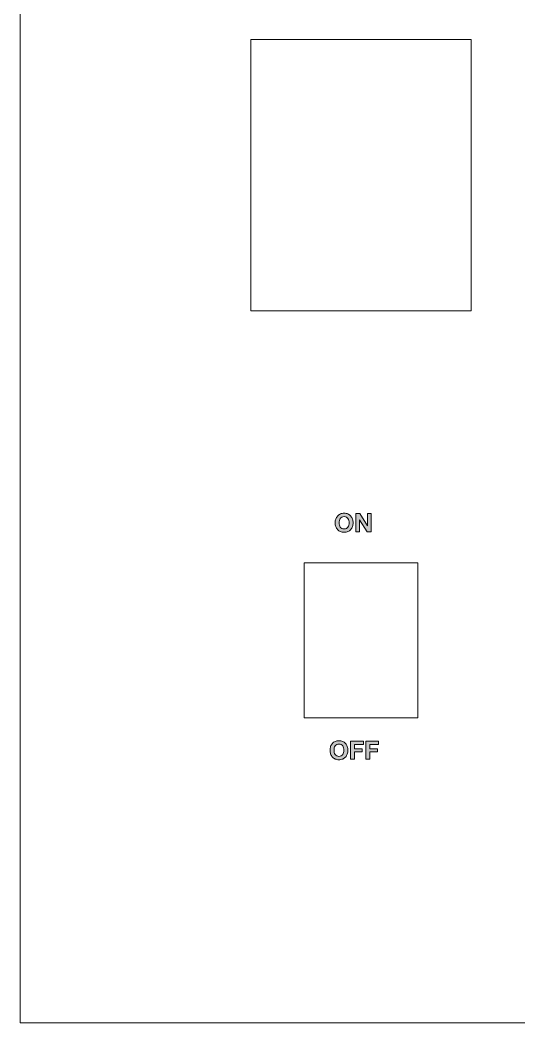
# Model space of a CAD drawing. Header units: millimetres. Extents: x -96603 to 124772, y -7961 to 11116.
# Drawn here: x 6969.9 to 7066.5, y 4432.6 to 4626.7 of the extents above; entities that cross this region are included whole.
import ezdxf

# ---------------------------------------------------------------- set-up
doc = ezdxf.new("R2010")
doc.units = ezdxf.units.MM
doc.layers.get('0').update_dxf_attribs({"lineweight": 15})
doc.layers.add('圖層 2', color=7, linetype='Continuous')

msp = doc.modelspace()

# ---------------------------------------------------------------- hatches: boundary and pattern name
h = msp.add_hatch(color=256)
edge = h.paths.add_edge_path()
edge.add_spline(control_points=[(7033.938, 4528.099), (7034.087, 4528.263), (7034.2, 4528.457), (7034.279, 4528.679), (7034.358, 4528.901), (7034.398, 4529.141), (7034.398, 4529.398), (7034.398, 4529.661), (7034.358, 4529.905), (7034.279, 4530.131)], knot_values=[6, 6, 6, 6, 7, 7, 7, 8, 8, 8, 9, 9, 9, 9], degree=3, periodic=0)
edge.add_spline(control_points=[(7034.279, 4530.131), (7034.2, 4530.356), (7034.087, 4530.553), (7033.938, 4530.721)], knot_values=[5, 5, 5, 5, 6, 6, 6, 6], degree=3, periodic=0)
edge.add_spline(control_points=[(7033.938, 4530.721), (7033.79, 4530.889), (7033.609, 4531.021), (7033.395, 4531.116)], knot_values=[4, 4, 4, 4, 5, 5, 5, 5], degree=3, periodic=0)
edge.add_spline(control_points=[(7033.395, 4531.116), (7033.181, 4531.212), (7032.938, 4531.259), (7032.664, 4531.259), (7032.394, 4531.259), (7032.151, 4531.212), (7031.936, 4531.116)], knot_values=[2, 2, 2, 2, 3, 3, 3, 4, 4, 4, 4], degree=3, periodic=0)
edge.add_spline(control_points=[(7031.936, 4531.116), (7031.72, 4531.021), (7031.538, 4530.889), (7031.39, 4530.721)], knot_values=[1, 1, 1, 1, 2, 2, 2, 2], degree=3, periodic=0)
edge.add_spline(control_points=[(7031.39, 4530.721), (7031.242, 4530.553), (7031.128, 4530.356), (7031.049, 4530.131)], knot_values=[0, 0, 0, 0, 1, 1, 1, 1], degree=3, periodic=0)
edge.add_spline(control_points=[(7031.049, 4530.131), (7030.97, 4529.905), (7030.931, 4529.661), (7030.931, 4529.398), (7030.931, 4529.141), (7030.97, 4528.901), (7031.049, 4528.679)], knot_values=[14, 14, 14, 14, 15, 15, 15, 16, 16, 16, 16], degree=3, periodic=0)
edge.add_spline(control_points=[(7031.049, 4528.679), (7031.128, 4528.457), (7031.242, 4528.263), (7031.39, 4528.099)], knot_values=[13, 13, 13, 13, 14, 14, 14, 14], degree=3, periodic=0)
edge.add_spline(control_points=[(7031.39, 4528.099), (7031.538, 4527.934), (7031.72, 4527.805), (7031.936, 4527.711)], knot_values=[12, 12, 12, 12, 13, 13, 13, 13], degree=3, periodic=0)
edge.add_spline(control_points=[(7031.936, 4527.711), (7032.151, 4527.617), (7032.394, 4527.57), (7032.664, 4527.57), (7032.938, 4527.57), (7033.181, 4527.617), (7033.395, 4527.711)], knot_values=[10, 10, 10, 10, 11, 11, 11, 12, 12, 12, 12], degree=3, periodic=0)
edge.add_spline(control_points=[(7033.395, 4527.711), (7033.609, 4527.805), (7033.79, 4527.934), (7033.938, 4528.099)], knot_values=[9, 9, 9, 9, 10, 10, 10, 10], degree=3, periodic=0)
edge = h.paths.add_edge_path(flags=16)
edge.add_spline(control_points=[(7033.571, 4528.965), (7033.536, 4528.825), (7033.481, 4528.699), (7033.405, 4528.588)], knot_values=[5, 5, 5, 5, 6, 6, 6, 6], degree=3, periodic=0)
edge.add_spline(control_points=[(7033.405, 4528.588), (7033.329, 4528.476), (7033.231, 4528.386), (7033.109, 4528.318)], knot_values=[4, 4, 4, 4, 5, 5, 5, 5], degree=3, periodic=0)
edge.add_spline(control_points=[(7033.109, 4528.318), (7032.987, 4528.251), (7032.839, 4528.217), (7032.664, 4528.217), (7032.49, 4528.217), (7032.342, 4528.251), (7032.22, 4528.318)], knot_values=[2, 2, 2, 2, 3, 3, 3, 4, 4, 4, 4], degree=3, periodic=0)
edge.add_spline(control_points=[(7032.22, 4528.318), (7032.098, 4528.386), (7031.999, 4528.476), (7031.923, 4528.588)], knot_values=[1, 1, 1, 1, 2, 2, 2, 2], degree=3, periodic=0)
edge.add_spline(control_points=[(7031.923, 4528.588), (7031.848, 4528.699), (7031.793, 4528.825), (7031.758, 4528.965)], knot_values=[0, 0, 0, 0, 1, 1, 1, 1], degree=3, periodic=0)
edge.add_spline(control_points=[(7031.758, 4528.965), (7031.723, 4529.105), (7031.706, 4529.249), (7031.706, 4529.398), (7031.706, 4529.552), (7031.723, 4529.702), (7031.758, 4529.847), (7031.793, 4529.992), (7031.848, 4530.121), (7031.923, 4530.235)], knot_values=[13, 13, 13, 13, 14, 14, 14, 15, 15, 15, 16, 16, 16, 16], degree=3, periodic=0)
edge.add_spline(control_points=[(7031.923, 4530.235), (7031.999, 4530.348), (7032.098, 4530.439), (7032.22, 4530.506)], knot_values=[12, 12, 12, 12, 13, 13, 13, 13], degree=3, periodic=0)
edge.add_spline(control_points=[(7032.22, 4530.506), (7032.342, 4530.574), (7032.49, 4530.608), (7032.664, 4530.608), (7032.839, 4530.608), (7032.987, 4530.574), (7033.109, 4530.506)], knot_values=[10, 10, 10, 10, 11, 11, 11, 12, 12, 12, 12], degree=3, periodic=0)
edge.add_spline(control_points=[(7033.109, 4530.506), (7033.231, 4530.439), (7033.329, 4530.348), (7033.405, 4530.235)], knot_values=[9, 9, 9, 9, 10, 10, 10, 10], degree=3, periodic=0)
edge.add_spline(control_points=[(7033.405, 4530.235), (7033.481, 4530.121), (7033.536, 4529.992), (7033.571, 4529.847)], knot_values=[8, 8, 8, 8, 9, 9, 9, 9], degree=3, periodic=0)
edge.add_spline(control_points=[(7033.571, 4529.847), (7033.605, 4529.702), (7033.622, 4529.552), (7033.622, 4529.398), (7033.622, 4529.249), (7033.605, 4529.105), (7033.571, 4528.965)], knot_values=[6, 6, 6, 6, 7, 7, 7, 8, 8, 8, 8], degree=3, periodic=0)
h.paths.add_polyline_path([(7037.904, 4527.649), (7037.904, 4531.176), (7037.178, 4531.176), (7037.178, 4528.794), (7035.697, 4531.176), (7034.926, 4531.176), (7034.926, 4527.649), (7035.652, 4527.649), (7035.652, 4530.026), (7037.129, 4527.649)])
h = msp.add_hatch(color=256)
edge = h.paths.add_edge_path()
edge.add_spline(control_points=[(7032.395, 4483.711), (7032.609, 4483.805), (7032.79, 4483.934), (7032.938, 4484.099)], knot_values=[9, 9, 9, 9, 10, 10, 10, 10], degree=3, periodic=0)
edge.add_spline(control_points=[(7032.938, 4484.099), (7033.087, 4484.263), (7033.2, 4484.457), (7033.279, 4484.679), (7033.358, 4484.901), (7033.398, 4485.141), (7033.398, 4485.398), (7033.398, 4485.661), (7033.358, 4485.905), (7033.279, 4486.131)], knot_values=[6, 6, 6, 6, 7, 7, 7, 8, 8, 8, 9, 9, 9, 9], degree=3, periodic=0)
edge.add_spline(control_points=[(7033.279, 4486.131), (7033.2, 4486.356), (7033.087, 4486.553), (7032.938, 4486.721)], knot_values=[5, 5, 5, 5, 6, 6, 6, 6], degree=3, periodic=0)
edge.add_spline(control_points=[(7032.938, 4486.721), (7032.79, 4486.889), (7032.609, 4487.021), (7032.395, 4487.116)], knot_values=[4, 4, 4, 4, 5, 5, 5, 5], degree=3, periodic=0)
edge.add_spline(control_points=[(7032.395, 4487.116), (7032.181, 4487.212), (7031.938, 4487.259), (7031.664, 4487.259), (7031.394, 4487.259), (7031.151, 4487.212), (7030.936, 4487.116)], knot_values=[2, 2, 2, 2, 3, 3, 3, 4, 4, 4, 4], degree=3, periodic=0)
edge.add_spline(control_points=[(7030.936, 4487.116), (7030.72, 4487.021), (7030.538, 4486.889), (7030.39, 4486.721)], knot_values=[1, 1, 1, 1, 2, 2, 2, 2], degree=3, periodic=0)
edge.add_spline(control_points=[(7030.39, 4486.721), (7030.242, 4486.553), (7030.128, 4486.356), (7030.049, 4486.131)], knot_values=[0, 0, 0, 0, 1, 1, 1, 1], degree=3, periodic=0)
edge.add_spline(control_points=[(7030.049, 4486.131), (7029.97, 4485.905), (7029.931, 4485.661), (7029.931, 4485.398), (7029.931, 4485.141), (7029.97, 4484.901), (7030.049, 4484.679)], knot_values=[14, 14, 14, 14, 15, 15, 15, 16, 16, 16, 16], degree=3, periodic=0)
edge.add_spline(control_points=[(7030.049, 4484.679), (7030.128, 4484.457), (7030.242, 4484.263), (7030.39, 4484.099)], knot_values=[13, 13, 13, 13, 14, 14, 14, 14], degree=3, periodic=0)
edge.add_spline(control_points=[(7030.39, 4484.099), (7030.538, 4483.934), (7030.72, 4483.805), (7030.936, 4483.711)], knot_values=[12, 12, 12, 12, 13, 13, 13, 13], degree=3, periodic=0)
edge.add_spline(control_points=[(7030.936, 4483.711), (7031.151, 4483.617), (7031.394, 4483.57), (7031.664, 4483.57), (7031.938, 4483.57), (7032.181, 4483.617), (7032.395, 4483.711)], knot_values=[10, 10, 10, 10, 11, 11, 11, 12, 12, 12, 12], degree=3, periodic=0)
edge = h.paths.add_edge_path(flags=16)
edge.add_spline(control_points=[(7032.405, 4484.588), (7032.329, 4484.476), (7032.231, 4484.386), (7032.109, 4484.318)], knot_values=[4, 4, 4, 4, 5, 5, 5, 5], degree=3, periodic=0)
edge.add_spline(control_points=[(7032.109, 4484.318), (7031.987, 4484.251), (7031.839, 4484.217), (7031.664, 4484.217), (7031.49, 4484.217), (7031.342, 4484.251), (7031.22, 4484.318)], knot_values=[2, 2, 2, 2, 3, 3, 3, 4, 4, 4, 4], degree=3, periodic=0)
edge.add_spline(control_points=[(7031.22, 4484.318), (7031.098, 4484.386), (7030.999, 4484.476), (7030.923, 4484.588)], knot_values=[1, 1, 1, 1, 2, 2, 2, 2], degree=3, periodic=0)
edge.add_spline(control_points=[(7030.923, 4484.588), (7030.848, 4484.699), (7030.793, 4484.825), (7030.758, 4484.965)], knot_values=[0, 0, 0, 0, 1, 1, 1, 1], degree=3, periodic=0)
edge.add_spline(control_points=[(7030.758, 4484.965), (7030.723, 4485.105), (7030.706, 4485.249), (7030.706, 4485.398), (7030.706, 4485.552), (7030.723, 4485.702), (7030.758, 4485.847), (7030.793, 4485.992), (7030.848, 4486.121), (7030.923, 4486.235)], knot_values=[13, 13, 13, 13, 14, 14, 14, 15, 15, 15, 16, 16, 16, 16], degree=3, periodic=0)
edge.add_spline(control_points=[(7030.923, 4486.235), (7030.999, 4486.348), (7031.098, 4486.439), (7031.22, 4486.506)], knot_values=[12, 12, 12, 12, 13, 13, 13, 13], degree=3, periodic=0)
edge.add_spline(control_points=[(7031.22, 4486.506), (7031.342, 4486.574), (7031.49, 4486.608), (7031.664, 4486.608), (7031.839, 4486.608), (7031.987, 4486.574), (7032.109, 4486.506)], knot_values=[10, 10, 10, 10, 11, 11, 11, 12, 12, 12, 12], degree=3, periodic=0)
edge.add_spline(control_points=[(7032.109, 4486.506), (7032.231, 4486.439), (7032.329, 4486.348), (7032.405, 4486.235)], knot_values=[9, 9, 9, 9, 10, 10, 10, 10], degree=3, periodic=0)
edge.add_spline(control_points=[(7032.405, 4486.235), (7032.481, 4486.121), (7032.536, 4485.992), (7032.571, 4485.847)], knot_values=[8, 8, 8, 8, 9, 9, 9, 9], degree=3, periodic=0)
edge.add_spline(control_points=[(7032.571, 4485.847), (7032.605, 4485.702), (7032.622, 4485.552), (7032.622, 4485.398), (7032.622, 4485.249), (7032.605, 4485.105), (7032.571, 4484.965)], knot_values=[6, 6, 6, 6, 7, 7, 7, 8, 8, 8, 8], degree=3, periodic=0)
edge.add_spline(control_points=[(7032.571, 4484.965), (7032.536, 4484.825), (7032.481, 4484.699), (7032.405, 4484.588)], knot_values=[5, 5, 5, 5, 6, 6, 6, 6], degree=3, periodic=0)
h.paths.add_polyline_path([(7034.702, 4483.649), (7034.702, 4485.106), (7036.178, 4485.106), (7036.178, 4485.709), (7034.702, 4485.709), (7034.702, 4486.524), (7036.406, 4486.524), (7036.406, 4487.176), (7033.926, 4487.176), (7033.926, 4483.649)])
h.paths.add_polyline_path([(7037.63, 4483.649), (7037.63, 4485.106), (7039.107, 4485.106), (7039.107, 4485.709), (7037.63, 4485.709), (7037.63, 4486.524), (7039.334, 4486.524), (7039.334, 4487.176), (7036.855, 4487.176), (7036.855, 4483.649)])

# ---------------------------------------------------------------- linework, layer by layer
for p, q in [((6969.931, 5182.649), (6969.931, 4432.649)), ((7014.581, 4570.399), (7014.581, 4622.899)), ((7014.581, 4622.899), (7057.281, 4622.899)), ((7057.281, 4622.899), (7057.281, 4570.399)), ((7014.581, 4570.399), (7057.281, 4570.399)), ((6969.931, 4432.649), (7189.931, 4432.649))]:
    msp.add_line(p, q)
msp.add_lwpolyline([(7024.931, 4491.649), (7046.931, 4491.649), (7046.931, 4521.649), (7024.931, 4521.649)], close=True)
at = {"layer": '圖層 2', "lineweight": 0}
for p, q in [((7034.926, 4531.176), (7035.697, 4531.176)), ((7034.926, 4527.649), (7034.926, 4531.176)), ((7035.697, 4531.176), (7037.168, 4528.81)), ((7037.178, 4531.176), (7037.904, 4531.176)), ((7037.178, 4528.81), (7037.178, 4531.176)), ((7037.904, 4531.176), (7037.904, 4527.649)), ((7035.652, 4530.01), (7035.652, 4527.649)), ((7035.662, 4530.01), (7035.652, 4530.01)), ((7037.129, 4527.649), (7035.662, 4530.01)), ((7037.168, 4528.81), (7037.178, 4528.81)), ((7035.652, 4527.649), (7034.926, 4527.649)), ((7037.904, 4527.649), (7037.129, 4527.649)), ((7033.926, 4487.176), (7036.406, 4487.176)), ((7033.926, 4483.649), (7033.926, 4487.176)), ((7036.406, 4486.524), (7034.702, 4486.524)), ((7034.702, 4486.524), (7034.702, 4485.709)), ((7036.406, 4487.176), (7036.406, 4486.524)), ((7036.855, 4487.176), (7039.334, 4487.176)), ((7036.855, 4483.649), (7036.855, 4487.176)), ((7037.63, 4486.524), (7037.63, 4485.709)), ((7039.334, 4486.524), (7037.63, 4486.524)), ((7039.334, 4487.176), (7039.334, 4486.524)), ((7034.702, 4485.709), (7036.178, 4485.709)), ((7036.178, 4485.106), (7034.702, 4485.106)), ((7034.702, 4485.106), (7034.702, 4483.649)), ((7036.178, 4485.709), (7036.178, 4485.106)), ((7037.63, 4485.709), (7039.107, 4485.709)), ((7037.63, 4485.106), (7037.63, 4483.649)), ((7039.107, 4485.106), (7037.63, 4485.106)), ((7039.107, 4485.709), (7039.107, 4485.106)), ((7034.702, 4483.649), (7033.926, 4483.649)), ((7037.63, 4483.649), (7036.855, 4483.649))]:
    msp.add_line(p, q, dxfattribs=at)
for points in [[(7031.049, 4530.131), (7031.128, 4530.356), (7031.242, 4530.553), (7031.39, 4530.721)], [(7031.39, 4530.721), (7031.538, 4530.889), (7031.72, 4531.021), (7031.936, 4531.116)], [(7032.22, 4530.506), (7032.098, 4530.439), (7031.999, 4530.348), (7031.923, 4530.235)], [(7033.405, 4530.235), (7033.329, 4530.348), (7033.231, 4530.439), (7033.109, 4530.506)], [(7033.395, 4531.116), (7033.609, 4531.021), (7033.79, 4530.889), (7033.938, 4530.721)], [(7033.938, 4530.721), (7034.087, 4530.553), (7034.2, 4530.356), (7034.279, 4530.131)], [(7031.39, 4528.099), (7031.242, 4528.263), (7031.128, 4528.457), (7031.049, 4528.679)], [(7031.758, 4528.965), (7031.793, 4528.825), (7031.848, 4528.699), (7031.923, 4528.588)], [(7031.923, 4528.588), (7031.999, 4528.476), (7032.098, 4528.386), (7032.22, 4528.318)], [(7033.109, 4528.318), (7033.231, 4528.386), (7033.329, 4528.476), (7033.405, 4528.588)], [(7033.571, 4529.847), (7033.536, 4529.992), (7033.481, 4530.121), (7033.405, 4530.235)], [(7033.405, 4528.588), (7033.481, 4528.699), (7033.536, 4528.825), (7033.571, 4528.965)], [(7031.936, 4527.711), (7031.72, 4527.805), (7031.538, 4527.934), (7031.39, 4528.099)], [(7033.938, 4528.099), (7033.79, 4527.934), (7033.609, 4527.805), (7033.395, 4527.711)], [(7030.049, 4486.131), (7030.128, 4486.356), (7030.242, 4486.553), (7030.39, 4486.721)], [(7030.39, 4486.721), (7030.538, 4486.889), (7030.72, 4487.021), (7030.936, 4487.116)], [(7031.22, 4486.506), (7031.098, 4486.439), (7030.999, 4486.348), (7030.923, 4486.235)], [(7032.405, 4486.235), (7032.329, 4486.348), (7032.231, 4486.439), (7032.109, 4486.506)], [(7032.395, 4487.116), (7032.609, 4487.021), (7032.79, 4486.889), (7032.938, 4486.721)], [(7032.571, 4485.847), (7032.536, 4485.992), (7032.481, 4486.121), (7032.405, 4486.235)], [(7032.938, 4486.721), (7033.087, 4486.553), (7033.2, 4486.356), (7033.279, 4486.131)], [(7030.39, 4484.099), (7030.242, 4484.263), (7030.128, 4484.457), (7030.049, 4484.679)], [(7030.936, 4483.711), (7030.72, 4483.805), (7030.538, 4483.934), (7030.39, 4484.099)], [(7030.758, 4484.965), (7030.793, 4484.825), (7030.848, 4484.699), (7030.923, 4484.588)], [(7030.923, 4484.588), (7030.999, 4484.476), (7031.098, 4484.386), (7031.22, 4484.318)], [(7032.109, 4484.318), (7032.231, 4484.386), (7032.329, 4484.476), (7032.405, 4484.588)], [(7032.938, 4484.099), (7032.79, 4483.934), (7032.609, 4483.805), (7032.395, 4483.711)], [(7032.405, 4484.588), (7032.481, 4484.699), (7032.536, 4484.825), (7032.571, 4484.965)]]:
    msp.add_open_spline(points, degree=3, dxfattribs=at)
for points, knots in [([(7031.936, 4531.116), (7032.151, 4531.212), (7032.394, 4531.259), (7032.664, 4531.259), (7032.938, 4531.259), (7033.181, 4531.212), (7033.395, 4531.116)], [2, 2, 2, 2, 3, 3, 3, 4, 4, 4, 4]), ([(7033.109, 4530.506), (7032.987, 4530.574), (7032.839, 4530.608), (7032.664, 4530.608), (7032.49, 4530.608), (7032.342, 4530.574), (7032.22, 4530.506)], [10, 10, 10, 10, 11, 11, 11, 12, 12, 12, 12]), ([(7031.049, 4528.679), (7030.97, 4528.901), (7030.931, 4529.141), (7030.931, 4529.398), (7030.931, 4529.661), (7030.97, 4529.905), (7031.049, 4530.131)], [14, 14, 14, 14, 15, 15, 15, 16, 16, 16, 16]), ([(7031.923, 4530.235), (7031.848, 4530.121), (7031.793, 4529.992), (7031.758, 4529.847), (7031.723, 4529.702), (7031.706, 4529.552), (7031.706, 4529.398), (7031.706, 4529.249), (7031.723, 4529.105), (7031.758, 4528.965)], [13, 13, 13, 13, 14, 14, 14, 15, 15, 15, 16, 16, 16, 16]), ([(7033.571, 4528.965), (7033.605, 4529.105), (7033.622, 4529.249), (7033.622, 4529.398), (7033.622, 4529.552), (7033.605, 4529.702), (7033.571, 4529.847)], [6, 6, 6, 6, 7, 7, 7, 8, 8, 8, 8]), ([(7034.279, 4530.131), (7034.358, 4529.905), (7034.398, 4529.661), (7034.398, 4529.398), (7034.398, 4529.141), (7034.358, 4528.901), (7034.279, 4528.679), (7034.2, 4528.457), (7034.087, 4528.263), (7033.938, 4528.099)], [6, 6, 6, 6, 7, 7, 7, 8, 8, 8, 9, 9, 9, 9]), ([(7033.395, 4527.711), (7033.181, 4527.617), (7032.938, 4527.57), (7032.664, 4527.57), (7032.394, 4527.57), (7032.151, 4527.617), (7031.936, 4527.711)], [10, 10, 10, 10, 11, 11, 11, 12, 12, 12, 12]), ([(7032.22, 4528.318), (7032.342, 4528.251), (7032.49, 4528.217), (7032.664, 4528.217), (7032.839, 4528.217), (7032.987, 4528.251), (7033.109, 4528.318)], [2, 2, 2, 2, 3, 3, 3, 4, 4, 4, 4]), ([(7030.049, 4484.679), (7029.97, 4484.901), (7029.931, 4485.141), (7029.931, 4485.398), (7029.931, 4485.661), (7029.97, 4485.905), (7030.049, 4486.131)], [14, 14, 14, 14, 15, 15, 15, 16, 16, 16, 16]), ([(7030.923, 4486.235), (7030.848, 4486.121), (7030.793, 4485.992), (7030.758, 4485.847), (7030.723, 4485.702), (7030.706, 4485.552), (7030.706, 4485.398), (7030.706, 4485.249), (7030.723, 4485.105), (7030.758, 4484.965)], [13, 13, 13, 13, 14, 14, 14, 15, 15, 15, 16, 16, 16, 16]), ([(7030.936, 4487.116), (7031.151, 4487.212), (7031.394, 4487.259), (7031.664, 4487.259), (7031.938, 4487.259), (7032.181, 4487.212), (7032.395, 4487.116)], [2, 2, 2, 2, 3, 3, 3, 4, 4, 4, 4]), ([(7032.109, 4486.506), (7031.987, 4486.574), (7031.839, 4486.608), (7031.664, 4486.608), (7031.49, 4486.608), (7031.342, 4486.574), (7031.22, 4486.506)], [10, 10, 10, 10, 11, 11, 11, 12, 12, 12, 12]), ([(7032.571, 4484.965), (7032.605, 4485.105), (7032.622, 4485.249), (7032.622, 4485.398), (7032.622, 4485.552), (7032.605, 4485.702), (7032.571, 4485.847)], [6, 6, 6, 6, 7, 7, 7, 8, 8, 8, 8]), ([(7033.279, 4486.131), (7033.358, 4485.905), (7033.398, 4485.661), (7033.398, 4485.398), (7033.398, 4485.141), (7033.358, 4484.901), (7033.279, 4484.679), (7033.2, 4484.457), (7033.087, 4484.263), (7032.938, 4484.099)], [6, 6, 6, 6, 7, 7, 7, 8, 8, 8, 9, 9, 9, 9]), ([(7031.22, 4484.318), (7031.342, 4484.251), (7031.49, 4484.217), (7031.664, 4484.217), (7031.839, 4484.217), (7031.987, 4484.251), (7032.109, 4484.318)], [2, 2, 2, 2, 3, 3, 3, 4, 4, 4, 4]), ([(7032.395, 4483.711), (7032.181, 4483.617), (7031.938, 4483.57), (7031.664, 4483.57), (7031.394, 4483.57), (7031.151, 4483.617), (7030.936, 4483.711)], [10, 10, 10, 10, 11, 11, 11, 12, 12, 12, 12])]:
    msp.add_open_spline(points, degree=3, knots=knots, dxfattribs=at)

doc.saveas('drawing.dxf')
